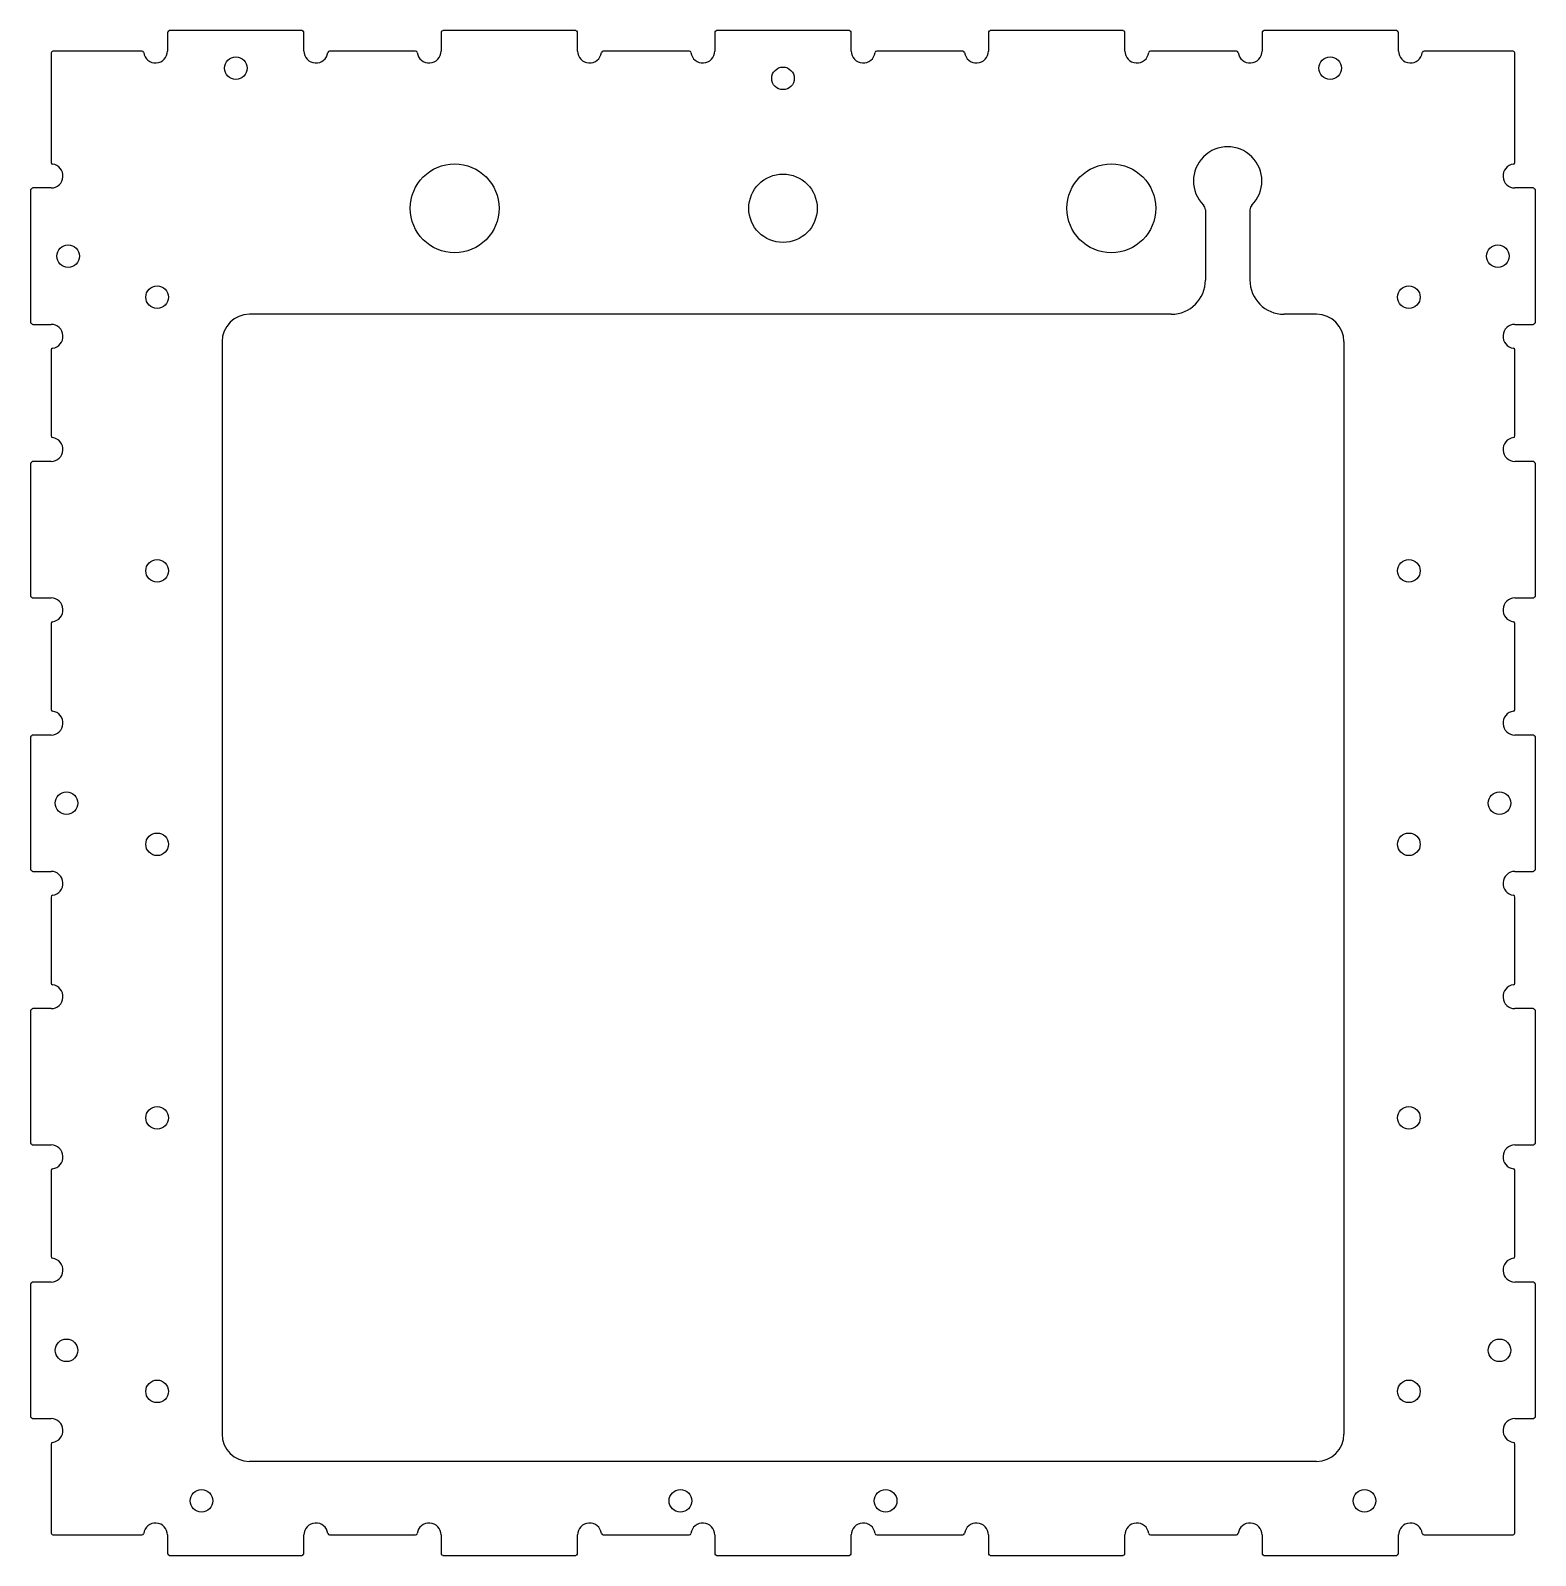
# Model space of a CAD drawing. Header units: millimetres. Extents: x 0 to 220, y -220 to 3.
import ezdxf

# ---------------------------------------------------------------- set-up
doc = ezdxf.new("R2010")
doc.units = ezdxf.units.MM

msp = doc.modelspace()

# ---------------------------------------------------------------- linework, layer by layer
for p, q in [((20.03, 2.65), (20.03, 0)), ((20.1, 2.82), (20.2, 2.93)), ((39.62, 3), (20.38, 3)), ((39.8, 2.93), (39.9, 2.82)), ((39.97, 0), (39.97, 2.65)), ((60.02, 2.65), (60.02, 0)), ((60.1, 2.82), (60.2, 2.93)), ((79.62, 3), (60.38, 3)), ((79.8, 2.93), (79.9, 2.82)), ((79.97, 0), (79.97, 2.65)), ((100.03, 2.65), (100.03, 0)), ((100.1, 2.82), (100.2, 2.93)), ((119.62, 3), (100.38, 3)), ((119.8, 2.93), (119.9, 2.82)), ((119.97, 0), (119.97, 2.65)), ((140.03, 2.65), (140.03, 0)), ((140.1, 2.82), (140.2, 2.93)), ((159.62, 3), (140.38, 3)), ((159.8, 2.93), (159.9, 2.82)), ((159.97, 0), (159.97, 2.65)), ((180.03, 2.65), (180.03, 0)), ((180.1, 2.82), (180.2, 2.93)), ((199.62, 3), (180.38, 3)), ((199.8, 2.93), (199.9, 2.82)), ((199.97, 0), (199.97, 2.65)), ((16.29, 0), (3.35, 0)), ((56.29, 0), (43.71, 0)), ((96.29, 0), (83.71, 0)), ((136.29, 0), (123.71, 0)), ((176.29, 0), (163.71, 0)), ((216.65, 0), (203.71, 0)), ((3, -0.35), (3, -16.29)), ((3.07, -0.18), (3.18, -0.07)), ((216.82, -0.07), (216.93, -0.18)), ((217, -16.29), (217, -0.35)), ((3, -20.03), (0.35, -20.03)), ((219.65, -20.03), (217, -20.03)), ((0, -20.38), (0, -39.62)), ((0.07, -20.2), (0.18, -20.1)), ((219.82, -20.1), (219.93, -20.2)), ((220, -39.62), (220, -20.38)), ((171.75, -23.24), (171.75, -33.5)), ((178.25, -23.24), (178.25, -33.5)), ((0.18, -39.9), (0.07, -39.8)), ((0.35, -39.97), (3, -39.97)), ((166.75, -38.5), (32, -38.5)), ((188, -38.5), (183.25, -38.5)), ((217, -39.97), (219.65, -39.97)), ((219.93, -39.8), (219.82, -39.9)), ((3, -43.71), (3, -56.29)), ((28, -42.5), (28, -202.25)), ((192, -42.5), (192, -202.25)), ((217, -56.29), (217, -43.71)), ((0.07, -60.2), (0.18, -60.1)), ((3, -60.02), (0.35, -60.02)), ((219.65, -60.02), (217, -60.02)), ((219.82, -60.1), (219.93, -60.2)), ((0, -60.38), (0, -79.62)), ((220, -79.62), (220, -60.38)), ((0.18, -79.9), (0.07, -79.8)), ((0.35, -79.97), (3, -79.97)), ((217, -79.97), (219.65, -79.97)), ((219.93, -79.8), (219.82, -79.9)), ((3, -83.71), (3, -96.29)), ((217, -96.29), (217, -83.71)), ((0.07, -100.2), (0.18, -100.1)), ((3, -100.03), (0.35, -100.03)), ((219.65, -100.03), (217, -100.03)), ((219.82, -100.1), (219.93, -100.2)), ((0, -100.38), (0, -119.62)), ((220, -119.62), (220, -100.38)), ((0.18, -119.9), (0.07, -119.8)), ((0.35, -119.98), (3, -119.98)), ((217, -119.98), (219.65, -119.98)), ((219.93, -119.8), (219.82, -119.9)), ((3, -123.71), (3, -136.29)), ((217, -136.29), (217, -123.71)), ((0, -140.38), (0, -159.62)), ((0.07, -140.2), (0.18, -140.1)), ((3, -140.03), (0.35, -140.03)), ((219.65, -140.03), (217, -140.03)), ((219.82, -140.1), (219.93, -140.2)), ((220, -159.62), (220, -140.38)), ((0.18, -159.9), (0.07, -159.8)), ((0.35, -159.97), (3, -159.97)), ((217, -159.97), (219.65, -159.97)), ((219.93, -159.8), (219.82, -159.9)), ((3, -163.71), (3, -176.29)), ((217, -176.29), (217, -163.71)), ((0, -180.38), (0, -199.62)), ((0.07, -180.2), (0.18, -180.1)), ((3, -180.03), (0.35, -180.03)), ((219.65, -180.03), (217, -180.03)), ((219.82, -180.1), (219.93, -180.2)), ((220, -199.62), (220, -180.38)), ((0.18, -199.9), (0.07, -199.8)), ((0.35, -199.97), (3, -199.97)), ((217, -199.97), (219.65, -199.97)), ((219.93, -199.8), (219.82, -199.9)), ((3, -203.71), (3, -216.65)), ((217, -216.65), (217, -203.71)), ((188, -206.25), (32, -206.25)), ((3.18, -216.93), (3.07, -216.82)), ((3.35, -217), (16.29, -217)), ((20.03, -217), (20.03, -219.65)), ((39.97, -219.65), (39.97, -217)), ((43.71, -217), (56.29, -217)), ((60.02, -217), (60.02, -219.65)), ((79.97, -219.65), (79.97, -217)), ((83.71, -217), (96.29, -217)), ((100.03, -217), (100.03, -219.65)), ((119.97, -219.65), (119.97, -217)), ((123.71, -217), (136.29, -217)), ((140.03, -217), (140.03, -219.65)), ((159.97, -219.65), (159.97, -217)), ((163.71, -217), (176.29, -217)), ((180.03, -217), (180.03, -219.65)), ((199.97, -219.65), (199.97, -217)), ((203.71, -217), (216.65, -217)), ((216.93, -216.82), (216.82, -216.93)), ((20.2, -219.93), (20.1, -219.82)), ((20.38, -220), (39.62, -220)), ((39.8, -219.93), (39.9, -219.82)), ((60.2, -219.93), (60.1, -219.82)), ((60.38, -220), (79.62, -220)), ((79.9, -219.82), (79.8, -219.93)), ((100.2, -219.93), (100.1, -219.82)), ((100.38, -220), (119.62, -220)), ((119.9, -219.82), (119.8, -219.93)), ((140.2, -219.93), (140.1, -219.82)), ((140.38, -220), (159.62, -220)), ((159.9, -219.82), (159.8, -219.93)), ((180.2, -219.93), (180.1, -219.82)), ((180.38, -220), (199.62, -220)), ((199.9, -219.82), (199.8, -219.93))]:
    msp.add_line(p, q)
for centre, radius in [((30, -2.5), 1.65), ((190, -2.5), 1.65), ((110, -4), 1.65), ((62, -23), 6.5), ((158, -23), 6.5), ((110, -23), 5), ((5.5, -30), 1.65), ((214.5, -30), 1.65), ((18.5, -36), 1.65), ((201.5, -36), 1.65), ((18.5, -76), 1.65), ((201.5, -76), 1.65), ((5.25, -110), 1.65), ((214.75, -110), 1.65), ((18.5, -116), 1.65), ((201.5, -116), 1.65), ((18.5, -156), 1.65), ((201.5, -156), 1.65), ((5.25, -190), 1.65), ((214.75, -190), 1.65), ((18.5, -196), 1.65), ((201.5, -196), 1.65), ((25, -212), 1.65), ((95, -212), 1.65), ((125, -212), 1.65), ((195, -212), 1.65)]:
    msp.add_circle(centre, radius)
for centre, radius, start, end in [((20.28, 2.65), 0.25, -225, -180), ((20.38, 2.75), 0.25, -270, -225), ((39.62, 2.75), 0.25, 45, 90), ((39.72, 2.65), 0.25, 0, 45), ((60.27, 2.65), 0.25, -225, -180), ((60.38, 2.75), 0.25, -270, -225), ((79.62, 2.75), 0.25, 45, 90), ((79.72, 2.65), 0.25, 0, 45), ((100.28, 2.65), 0.25, -225, -180), ((100.38, 2.75), 0.25, -270, -225), ((119.62, 2.75), 0.25, 45, 90), ((119.72, 2.65), 0.25, 0, 45), ((140.28, 2.65), 0.25, -225, -180), ((140.38, 2.75), 0.25, -270, -225), ((159.62, 2.75), 0.25, 45, 90), ((159.72, 2.65), 0.25, 0, 45), ((180.28, 2.65), 0.25, -225, -180), ((180.38, 2.75), 0.25, -270, -225), ((199.62, 2.75), 0.25, 45, 90), ((199.72, 2.65), 0.25, 0, 45), ((3.35, -0.25), 0.25, 90, 135), ((16.29, -0.25), 0.25, 7.1808, 90), ((18.28, 0), 1.75, 187.1808, 360), ((41.72, 0), 1.75, 180, 352.8192), ((43.71, -0.25), 0.25, 90, 172.8192), ((56.29, -0.25), 0.25, 7.1808, 90), ((58.27, 0), 1.75, 187.1808, 360), ((81.72, 0), 1.75, 180, 352.8192), ((83.71, -0.25), 0.25, 90, 172.8192), ((96.29, -0.25), 0.25, 7.1808, 90), ((98.28, 0), 1.75, 187.1808, 360), ((121.72, 0), 1.75, 180, 352.8192), ((123.71, -0.25), 0.25, 90, 172.8192), ((136.29, -0.25), 0.25, 7.1808, 90), ((138.28, 0), 1.75, 187.1808, 360), ((161.72, 0), 1.75, 180, 352.8192), ((163.71, -0.25), 0.25, 90, 172.8192), ((176.29, -0.25), 0.25, 7.1808, 90), ((178.28, 0), 1.75, 187.1808, 360), ((201.72, 0), 1.75, 180, 352.8192), ((203.71, -0.25), 0.25, 90, 172.8192), ((216.65, -0.25), 0.25, 405, 450), ((3.25, -0.35), 0.25, 135, 180), ((216.75, -0.35), 0.25, 360, 405), ((175, -19), 5, -44.9005, 224.9005), ((3.25, -16.29), 0.25, 180, 262.8192), ((3, -18.28), 1.75, 270, 442.8192), ((217, -18.28), 1.75, 97.1808, 270), ((216.75, -16.29), 0.25, -82.8192, 0), ((0.35, -20.28), 0.25, 90, 135), ((219.65, -20.28), 0.25, 405, 450), ((0.25, -20.38), 0.25, 135, 180), ((219.75, -20.38), 0.25, 360, 405), ((170.75, -23.24), 1, 0, 44.9005), ((179.25, -23.24), 1, 135.0995, 180), ((166.75, -33.5), 5, -90, 0), ((183.25, -33.5), 5, 180, 270), ((0.25, -39.62), 0.25, -180, -135), ((0.35, -39.72), 0.25, -135, -90), ((3, -41.72), 1.75, 277.1808, 450), ((32, -42.5), 4, 90, 180), ((188, -42.5), 4, 0, 90), ((217, -41.72), 1.75, 90, 262.8192), ((219.65, -39.72), 0.25, -90, -45), ((219.75, -39.62), 0.25, -45, 0), ((3.25, -43.71), 0.25, 97.1808, 180), ((216.75, -43.71), 0.25, 0, 82.8192), ((3.25, -56.29), 0.25, 180, 262.8192), ((3, -58.27), 1.75, 270, 442.8192), ((217, -58.27), 1.75, 97.1808, 270), ((216.75, -56.29), 0.25, -82.8192, 0), ((0.25, -60.38), 0.25, 135, 180), ((0.35, -60.27), 0.25, 90, 135), ((219.65, -60.27), 0.25, 405, 450), ((219.75, -60.38), 0.25, 360, 405), ((0.25, -79.62), 0.25, -180, -135), ((0.35, -79.72), 0.25, -135, -90), ((3, -81.72), 1.75, 277.1808, 450), ((217, -81.72), 1.75, 90, 262.8192), ((219.65, -79.72), 0.25, -90, -45), ((219.75, -79.62), 0.25, -45, 0), ((3.25, -83.71), 0.25, 97.1808, 180), ((216.75, -83.71), 0.25, 0, 82.8192), ((3.25, -96.29), 0.25, 180, 262.8192), ((3, -98.28), 1.75, 270, 442.8192), ((217, -98.28), 1.75, 97.1808, 270), ((216.75, -96.29), 0.25, -82.8192, 0), ((0.25, -100.38), 0.25, 135, 180), ((0.35, -100.28), 0.25, 90, 135), ((219.65, -100.28), 0.25, 405, 450), ((219.75, -100.38), 0.25, 360, 405), ((0.25, -119.62), 0.25, -180, -135), ((0.35, -119.72), 0.25, -135, -90), ((3, -121.72), 1.75, 277.1808, 450), ((217, -121.72), 1.75, 90, 262.8192), ((219.65, -119.72), 0.25, -90, -45), ((219.75, -119.62), 0.25, -45, 0), ((3.25, -123.71), 0.25, 97.1808, 180), ((216.75, -123.71), 0.25, 0, 82.8192), ((3.25, -136.29), 0.25, 180, 262.8192), ((3, -138.28), 1.75, 270, 442.8192), ((217, -138.28), 1.75, 97.1808, 270), ((216.75, -136.29), 0.25, -82.8192, 0), ((0.25, -140.38), 0.25, 135, 180), ((0.35, -140.28), 0.25, 90, 135), ((219.65, -140.28), 0.25, 405, 450), ((219.75, -140.38), 0.25, 360, 405), ((0.25, -159.62), 0.25, -180, -135), ((0.35, -159.72), 0.25, -135, -90), ((3, -161.72), 1.75, 277.1808, 450), ((217, -161.72), 1.75, 90, 262.8192), ((219.65, -159.72), 0.25, -90, -45), ((219.75, -159.62), 0.25, -45, 0), ((3.25, -163.71), 0.25, 97.1808, 180), ((216.75, -163.71), 0.25, 0, 82.8192), ((3.25, -176.29), 0.25, 180, 262.8192), ((3, -178.28), 1.75, 270, 442.8192), ((217, -178.28), 1.75, 97.1808, 270), ((216.75, -176.29), 0.25, -82.8192, 0), ((0.25, -180.38), 0.25, 135, 180), ((0.35, -180.28), 0.25, 90, 135), ((219.65, -180.28), 0.25, 405, 450), ((219.75, -180.38), 0.25, 360, 405), ((0.25, -199.62), 0.25, -180, -135), ((0.35, -199.72), 0.25, -135, -90), ((3, -201.72), 1.75, 277.1808, 450), ((217, -201.72), 1.75, 90, 262.8192), ((219.65, -199.72), 0.25, -90, -45), ((219.75, -199.62), 0.25, -45, 0), ((32, -202.25), 4, 180, 270), ((188, -202.25), 4, 270, 360), ((3.25, -203.71), 0.25, 97.1808, 180), ((216.75, -203.71), 0.25, 0, 82.8192), ((18.28, -217), 1.75, 0, 172.8192), ((41.72, -217), 1.75, 7.1808, 180), ((58.27, -217), 1.75, 0, 172.8192), ((81.72, -217), 1.75, 7.1808, 180), ((98.28, -217), 1.75, 0, 172.8192), ((121.72, -217), 1.75, 7.1808, 180), ((138.28, -217), 1.75, 0, 172.8192), ((161.72, -217), 1.75, 7.1808, 180), ((178.28, -217), 1.75, 0, 172.8192), ((201.72, -217), 1.75, 7.1808, 180), ((3.25, -216.65), 0.25, -180, -135), ((3.35, -216.75), 0.25, -135, -90), ((16.29, -216.75), 0.25, -90, -7.1808), ((43.71, -216.75), 0.25, -172.8192, -90), ((56.29, -216.75), 0.25, -90, -7.1808), ((83.71, -216.75), 0.25, -172.8192, -90), ((96.29, -216.75), 0.25, -90, -7.1808), ((123.71, -216.75), 0.25, -172.8192, -90), ((136.29, -216.75), 0.25, -90, -7.1808), ((163.71, -216.75), 0.25, -172.8192, -90), ((176.29, -216.75), 0.25, -90, -7.1808), ((203.71, -216.75), 0.25, -172.8192, -90), ((216.65, -216.75), 0.25, -90, -45), ((216.75, -216.65), 0.25, -45, 0), ((20.28, -219.65), 0.25, 180, 225), ((20.38, -219.75), 0.25, 225, 270), ((39.62, -219.75), 0.25, 270, 315), ((39.72, -219.65), 0.25, 315, 360), ((60.27, -219.65), 0.25, 180, 225), ((60.38, -219.75), 0.25, 225, 270), ((79.62, -219.75), 0.25, 270, 315), ((79.72, -219.65), 0.25, 315, 360), ((100.28, -219.65), 0.25, 180, 225), ((100.38, -219.75), 0.25, 225, 270), ((119.62, -219.75), 0.25, 270, 315), ((119.72, -219.65), 0.25, 315, 360), ((140.28, -219.65), 0.25, 180, 225), ((140.38, -219.75), 0.25, 225, 270), ((159.62, -219.75), 0.25, 270, 315), ((159.72, -219.65), 0.25, 315, 360), ((180.28, -219.65), 0.25, 180, 225), ((180.38, -219.75), 0.25, 225, 270), ((199.62, -219.75), 0.25, 270, 315), ((199.72, -219.65), 0.25, 315, 360)]:
    msp.add_arc(centre, radius, start, end)

doc.saveas('drawing.dxf')
